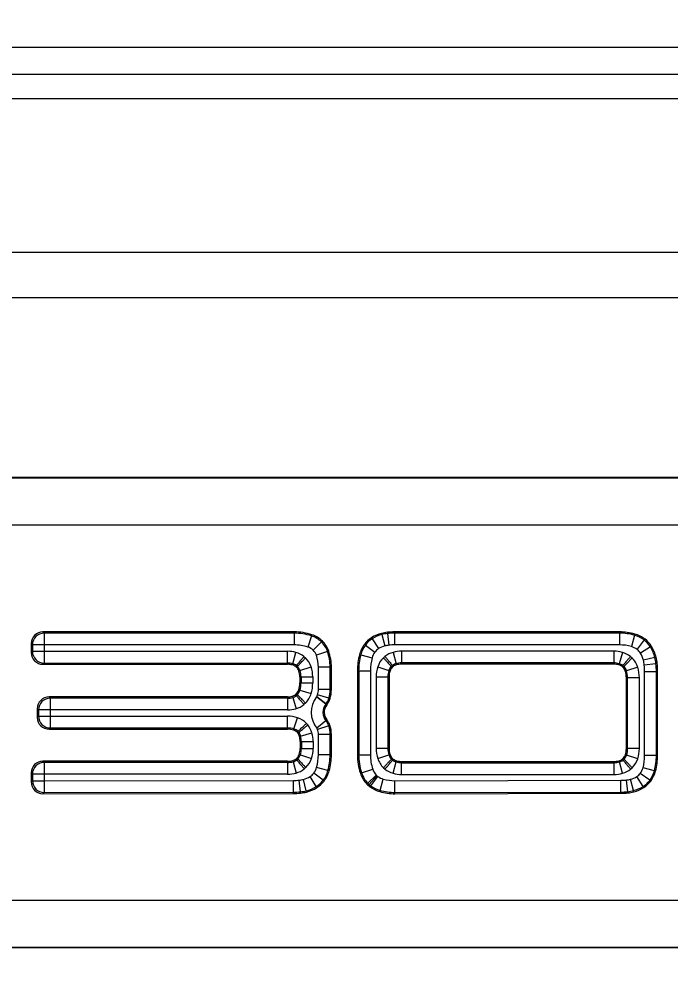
# Model space of a CAD drawing. Header units: millimetres. Extents: x -922 to 949, y -705 to 942.
# Drawn here: x -95.1 to -67.37, y 144.72 to 185.76 of the extents above; entities that cross this region are included whole.
import ezdxf

# ---------------------------------------------------------------- set-up
doc = ezdxf.new("R2010")
doc.units = ezdxf.units.MM
doc.linetypes.add('K5LT_THIN', pattern=[0])
doc.styles.add('KDIMTEXTSTYLE', font='GOST_AU.SHX', dxfattribs={"width": 0.96, "oblique": 15, "height": 5})
doc.dimstyles.new('KDIMSTYLE (1.00)', dxfattribs={"dimtxt": 5, "dimasz": 1, "dimexe": 2, "dimexo": 0, "dimgap": 1, "dimtad": 1, "dimtxsty": 'KDIMTEXTSTYLE', "dimsah": 1, "dimcen": 0, "dimdle": 1, "dimadec": 0, "dimazin": 0, "dimtfac": 0.667, "dimtmove": 0, "dimatfit": 3, "dimfxl": 1, "dimtvp": 1, "dimtolj": 1, "dimtzin": 0, "dimarcsym": 0})

# ---------------------------------------------------------------- blocks, each defined once
blk = doc.blocks.new('U7')
at = {"color": 7, "linetype": 'K5LT_THIN', "lineweight": 18}
for p, q in [((105.019, 184.563), (-105.019, 184.563)), ((103.863, 183.408), (-103.863, 183.408)), ((103.674, 182.381), (-103.674, 182.381)), ((103.674, 175.839), (-103.674, 175.839)), ((103.615, 173.911), (-103.615, 173.911)), ((-52.257, 166.259), (-110.261, 166.259)), ((-52.284, 166.231), (-110.233, 166.231)), ((-52.284, 164.232), (-110.233, 164.232)), ((-83.398, 159.695), (-94.09, 159.695)), ((-94.09, 159.695), (-94.037, 159.642)), ((-83.398, 159.642), (-94.037, 159.642)), ((-94.037, 159.642), (-94.037, 159.142)), ((-83.398, 159.695), (-83.398, 159.642)), ((-83.398, 159.642), (-83.398, 159.142)), ((-79.427, 159.678), (-79.422, 159.625)), ((-69.551, 159.695), (-79.124, 159.695)), ((-79.124, 159.695), (-79.124, 159.642)), ((-79.124, 159.642), (-79.124, 159.142)), ((-69.551, 159.642), (-79.124, 159.642)), ((-69.551, 159.695), (-69.551, 159.642)), ((-69.551, 159.642), (-69.551, 159.142)), ((-82.657, 159.525), (-82.811, 159.049)), ((-82.641, 159.575), (-82.657, 159.525)), ((-82.233, 159.267), (-82.583, 158.911)), ((-82.195, 159.305), (-82.233, 159.267)), ((-80.106, 159.447), (-80.078, 159.403)), ((-80.078, 159.403), (-79.808, 158.982)), ((-79.676, 159.633), (-79.663, 159.582)), ((-79.663, 159.582), (-79.542, 159.097)), ((-79.422, 159.625), (-79.366, 159.129)), ((-68.911, 159.554), (-69.045, 159.073)), ((-68.896, 159.605), (-68.911, 159.554)), ((-68.502, 159.351), (-68.805, 158.954)), ((-68.47, 159.394), (-68.502, 159.351)), ((-94.59, 159.195), (-94.59, 158.816)), ((-94.59, 159.195), (-94.537, 159.142)), ((-94.59, 158.816), (-94.537, 158.869)), ((-94.537, 159.142), (-94.537, 158.869)), ((-94.037, 159.142), (-94.537, 159.142)), ((-94.537, 158.869), (-94.037, 158.869)), ((-83.398, 159.142), (-94.037, 159.142)), ((-94.037, 159.142), (-94.037, 158.869)), ((-94.037, 158.869), (-94.037, 158.369)), ((-94.037, 158.869), (-83.675, 158.869)), ((-83.675, 158.369), (-83.675, 158.869)), ((-83.453, 158.339), (-83.32, 158.821)), ((-81.978, 158.864), (-82.451, 158.701)), ((-81.928, 158.881), (-81.978, 158.864)), ((-80.407, 159.165), (-80.364, 159.134)), ((-80.364, 159.134), (-79.961, 158.838)), ((-79.189, 158.825), (-79.056, 158.343)), ((-69.551, 159.142), (-79.124, 159.142)), ((-78.826, 158.874), (-78.826, 158.375)), ((-69.791, 158.874), (-78.826, 158.874)), ((-69.791, 158.874), (-69.791, 158.375)), ((-69.429, 158.824), (-69.566, 158.343)), ((-68.232, 159.053), (-68.658, 158.791)), ((-68.187, 159.081), (-68.232, 159.053)), ((-82.981, 158.648), (-82.916, 158.592)), ((-80.615, 158.73), (-80.564, 158.716)), ((-80.564, 158.716), (-80.081, 158.588)), ((-79.534, 158.65), (-79.6, 158.593)), ((-69.019, 158.586), (-69.085, 158.646)), ((-68.046, 158.607), (-68.531, 158.488)), ((-67.995, 158.619), (-68.046, 158.607)), ((-94.09, 158.316), (-94.037, 158.369)), ((-94.09, 158.316), (-83.675, 158.316)), ((-94.037, 158.369), (-83.675, 158.369)), ((-83.675, 158.316), (-83.675, 158.369)), ((-83.467, 158.288), (-83.453, 158.339)), ((-83.332, 158.222), (-83.299, 158.263)), ((-83.332, 158.222), (-83.291, 158.186)), ((-83.299, 158.263), (-83.255, 158.225)), ((-83.291, 158.186), (-83.255, 158.225)), ((-83.199, 158.036), (-83.149, 158.052)), ((-83.149, 158.052), (-82.674, 158.208)), ((-82.366, 157.242), (-82.366, 158.19)), ((-81.866, 158.19), (-82.366, 158.19)), ((-81.813, 158.19), (-81.866, 158.19)), ((-81.866, 157.242), (-81.866, 158.19)), ((-81.813, 157.242), (-81.813, 158.19)), ((-80.704, 158.041), (-80.704, 154.469)), ((-80.704, 158.041), (-80.651, 158.041)), ((-80.651, 158.041), (-80.651, 154.469)), ((-80.651, 158.041), (-80.152, 158.041)), ((-80.152, 158.041), (-80.152, 154.469)), ((-79.842, 158.208), (-79.367, 158.052)), ((-79.317, 158.035), (-79.367, 158.052)), ((-79.216, 158.265), (-79.261, 158.226)), ((-79.224, 158.187), (-79.261, 158.226)), ((-79.182, 158.224), (-79.224, 158.187)), ((-79.182, 158.224), (-79.216, 158.265)), ((-79.042, 158.292), (-79.056, 158.343)), ((-78.826, 158.322), (-78.826, 158.375)), ((-69.791, 158.375), (-78.826, 158.375)), ((-69.791, 158.322), (-78.826, 158.322)), ((-69.791, 158.322), (-69.791, 158.375)), ((-69.58, 158.292), (-69.566, 158.343)), ((-69.441, 158.222), (-69.407, 158.263)), ((-69.399, 158.184), (-69.441, 158.222)), ((-69.362, 158.223), (-69.407, 158.263)), ((-69.399, 158.184), (-69.362, 158.223)), ((-69.302, 158.022), (-69.251, 158.038)), ((-68.775, 158.19), (-69.251, 158.038)), ((-67.999, 158.338), (-68.496, 158.284)), ((-68.48, 154.436), (-68.48, 158.003)), ((-67.981, 158.003), (-68.48, 158.003)), ((-67.946, 158.343), (-67.999, 158.338)), ((-67.928, 158.003), (-67.981, 158.003)), ((-67.981, 154.436), (-67.981, 158.003)), ((-67.928, 154.436), (-67.928, 158.003)), ((-83.159, 157.782), (-83.159, 157.522)), ((-83.159, 157.782), (-83.106, 157.782)), ((-83.106, 157.782), (-82.606, 157.782)), ((-83.106, 157.782), (-83.106, 157.522)), ((-82.606, 157.782), (-82.606, 157.522)), ((-79.91, 157.782), (-79.411, 157.782)), ((-79.91, 157.782), (-79.91, 154.745)), ((-79.358, 157.782), (-79.411, 157.782)), ((-79.411, 157.782), (-79.411, 154.745)), ((-79.358, 157.782), (-79.358, 154.745)), ((-69.259, 154.729), (-69.259, 157.743)), ((-69.259, 157.743), (-69.206, 157.743)), ((-69.206, 154.729), (-69.206, 157.743)), ((-68.706, 157.743), (-69.206, 157.743)), ((-68.706, 154.729), (-68.706, 157.743)), ((-83.203, 157.23), (-83.152, 157.214)), ((-83.159, 157.522), (-83.106, 157.522)), ((-83.152, 157.214), (-82.674, 157.068)), ((-83.106, 157.522), (-82.606, 157.522)), ((-81.866, 157.242), (-82.366, 157.242)), ((-81.813, 157.242), (-81.866, 157.242)), ((-83.675, 156.927), (-93.829, 156.927)), ((-93.829, 156.927), (-93.776, 156.874)), ((-93.776, 156.874), (-93.776, 156.374)), ((-83.675, 156.874), (-93.776, 156.874)), ((-83.675, 156.927), (-83.675, 156.874)), ((-83.675, 156.874), (-83.675, 156.374)), ((-83.475, 156.956), (-83.46, 156.905)), ((-83.46, 156.905), (-83.319, 156.426)), ((-83.299, 157.064), (-83.341, 157.026)), ((-83.341, 157.026), (-83.306, 156.985)), ((-83.262, 157.026), (-83.306, 156.985)), ((-83.299, 157.064), (-83.262, 157.026)), ((-82.052, 156.617), (-82.442, 156.93)), ((-82.043, 156.628), (-82.439, 156.933)), ((-81.919, 156.874), (-82.398, 157.013)), ((-81.868, 156.859), (-81.919, 156.874)), ((-94.329, 156.427), (-94.329, 156.054)), ((-94.329, 156.427), (-94.276, 156.374)), ((-94.276, 156.374), (-94.276, 156.107)), ((-93.776, 156.374), (-94.276, 156.374)), ((-83.675, 156.374), (-93.776, 156.374)), ((-93.776, 156.374), (-93.776, 156.107)), ((-82.914, 156.667), (-82.979, 156.607)), ((-82.011, 156.584), (-82.052, 156.617)), ((-82.001, 156.596), (-82.043, 156.628)), ((-94.329, 156.054), (-94.276, 156.107)), ((-94.276, 156.107), (-93.776, 156.107)), ((-93.776, 156.107), (-83.676, 156.107)), ((-93.776, 156.107), (-93.776, 155.607)), ((-83.676, 155.607), (-83.676, 156.107)), ((-83.408, 155.564), (-83.253, 156.039)), ((-82.004, 155.95), (-82.044, 155.916)), ((-93.829, 155.554), (-93.776, 155.607)), ((-93.829, 155.554), (-83.676, 155.554)), ((-93.776, 155.607), (-83.676, 155.607)), ((-83.676, 155.554), (-83.676, 155.607)), ((-83.425, 155.514), (-83.408, 155.564)), ((-82.871, 155.8), (-82.814, 155.735)), ((-82.044, 155.916), (-82.428, 155.595)), ((-81.926, 155.704), (-82.4, 155.546)), ((-81.876, 155.721), (-81.926, 155.704)), ((-83.275, 155.423), (-83.237, 155.459)), ((-83.275, 155.423), (-83.24, 155.382)), ((-83.24, 155.382), (-83.199, 155.416)), ((-83.237, 155.459), (-83.199, 155.416)), ((-83.172, 155.246), (-83.121, 155.26)), ((-83.121, 155.26), (-82.64, 155.394)), ((-82.366, 154.465), (-82.366, 155.331)), ((-81.813, 155.329), (-81.866, 155.329)), ((-81.866, 154.464), (-81.866, 155.329)), ((-81.813, 154.464), (-81.813, 155.329)), ((-83.144, 155.036), (-83.144, 154.734)), ((-83.144, 155.036), (-83.091, 155.036)), ((-83.144, 154.734), (-83.091, 154.734)), ((-83.091, 155.036), (-82.591, 155.036)), ((-83.091, 155.036), (-83.091, 154.734)), ((-83.091, 154.734), (-82.591, 154.734)), ((-82.591, 155.036), (-82.591, 154.734)), ((-79.91, 154.745), (-79.411, 154.745)), ((-79.358, 154.745), (-79.411, 154.745)), ((-69.259, 154.729), (-69.206, 154.729)), ((-68.706, 154.729), (-69.206, 154.729)), ((-83.277, 154.329), (-83.319, 154.292)), ((-83.277, 154.329), (-83.241, 154.29)), ((-83.185, 154.48), (-83.134, 154.464)), ((-83.134, 154.464), (-82.66, 154.307)), ((-81.866, 154.464), (-82.366, 154.465)), ((-81.813, 154.464), (-81.866, 154.464)), ((-80.704, 154.469), (-80.651, 154.469)), ((-80.651, 154.469), (-80.152, 154.469)), ((-79.841, 154.307), (-79.366, 154.46)), ((-79.315, 154.477), (-79.366, 154.46)), ((-79.22, 154.319), (-79.256, 154.28)), ((-79.22, 154.319), (-79.178, 154.282)), ((-69.433, 154.28), (-69.392, 154.317)), ((-69.392, 154.317), (-69.355, 154.278)), ((-69.299, 154.47), (-69.249, 154.454)), ((-68.774, 154.3), (-69.249, 154.454)), ((-67.981, 154.436), (-68.48, 154.436)), ((-67.928, 154.436), (-67.981, 154.436)), ((-83.676, 154.194), (-94.09, 154.194)), ((-94.09, 154.194), (-94.037, 154.141)), ((-83.676, 154.141), (-94.037, 154.141)), ((-94.037, 154.141), (-94.037, 153.641)), ((-83.676, 154.194), (-83.676, 154.141)), ((-83.676, 154.141), (-83.676, 153.641)), ((-83.459, 154.223), (-83.445, 154.172)), ((-83.445, 154.172), (-83.313, 153.69)), ((-83.319, 154.292), (-83.286, 154.251)), ((-83.241, 154.29), (-83.286, 154.251)), ((-82.902, 153.923), (-82.968, 153.865)), ((-81.959, 153.797), (-82.44, 153.931)), ((-79.597, 153.914), (-79.531, 153.856)), ((-79.256, 154.28), (-79.211, 154.241)), ((-79.178, 154.282), (-79.211, 154.241)), ((-79.187, 153.68), (-79.053, 154.161)), ((-79.038, 154.213), (-79.053, 154.161)), ((-78.826, 154.183), (-69.78, 154.183)), ((-78.826, 154.183), (-78.826, 154.13)), ((-78.826, 153.631), (-78.826, 154.13)), ((-78.826, 154.13), (-69.78, 154.13)), ((-69.78, 154.183), (-69.78, 154.13)), ((-69.78, 153.631), (-69.78, 154.13)), ((-69.57, 154.212), (-69.556, 154.161)), ((-69.421, 153.68), (-69.556, 154.161)), ((-69.433, 154.28), (-69.4, 154.239)), ((-69.4, 154.239), (-69.355, 154.278)), ((-69.079, 153.856), (-69.014, 153.913)), ((-68.067, 153.785), (-68.549, 153.914)), ((-94.59, 153.694), (-94.59, 153.31)), ((-94.59, 153.694), (-94.537, 153.641)), ((-94.037, 153.641), (-94.537, 153.641)), ((-94.537, 153.641), (-94.537, 153.363)), ((-83.676, 153.641), (-94.037, 153.641)), ((-94.037, 153.641), (-94.037, 153.363)), ((-82.457, 153.113), (-82.721, 153.537)), ((-82.163, 153.382), (-82.563, 153.682)), ((-81.908, 153.783), (-81.959, 153.797)), ((-80.58, 153.683), (-80.53, 153.7)), ((-80.53, 153.7), (-80.054, 153.854)), ((-80.26, 153.255), (-79.903, 153.604)), ((-80.202, 153.2), (-79.872, 153.574)), ((-80.14, 153.148), (-79.837, 153.546)), ((-78.826, 153.631), (-69.78, 153.631)), ((-68.545, 153.116), (-68.812, 153.538)), ((-68.262, 153.379), (-68.664, 153.676)), ((-68.015, 153.771), (-68.067, 153.785)), ((-94.59, 153.31), (-94.537, 153.363)), ((-94.537, 153.363), (-94.037, 153.363)), ((-94.037, 153.363), (-83.431, 153.374)), ((-94.037, 153.363), (-94.037, 152.864)), ((-83.431, 152.874), (-83.431, 153.374)), ((-83.13, 152.89), (-83.184, 153.387)), ((-82.885, 152.933), (-83.003, 153.418)), ((-82.429, 153.068), (-82.457, 153.113)), ((-82.121, 153.35), (-82.163, 153.382)), ((-80.298, 153.218), (-80.26, 153.255)), ((-80.237, 153.16), (-80.202, 153.2)), ((-80.172, 153.106), (-80.14, 153.148)), ((-79.738, 152.949), (-79.605, 153.431)), ((-79.109, 153.363), (-69.498, 153.379)), ((-79.108, 152.863), (-79.109, 153.363)), ((-69.498, 152.88), (-69.498, 153.379)), ((-69.199, 152.896), (-69.254, 153.393)), ((-68.957, 152.94), (-69.078, 153.425)), ((-68.517, 153.071), (-68.545, 153.116)), ((-68.22, 153.347), (-68.262, 153.379)), ((-94.09, 152.811), (-94.037, 152.864)), ((-94.09, 152.811), (-83.431, 152.821)), ((-94.037, 152.864), (-83.431, 152.874)), ((-83.431, 152.821), (-83.431, 152.874)), ((-83.125, 152.837), (-83.13, 152.89)), ((-82.873, 152.881), (-82.885, 152.933)), ((-79.753, 152.898), (-79.738, 152.949)), ((-79.108, 152.863), (-69.498, 152.88)), ((-79.108, 152.81), (-79.108, 152.863)), ((-79.108, 152.81), (-69.498, 152.827)), ((-69.498, 152.827), (-69.498, 152.88)), ((-69.193, 152.844), (-69.199, 152.896)), ((-68.944, 152.888), (-68.957, 152.94)), ((-110.233, 148.286), (-52.284, 148.286)), ((-110.261, 146.259), (-52.257, 146.259)), ((-110.233, 146.286), (-52.284, 146.286))]:
    blk.add_line(p, q, dxfattribs=at)
for centre, radius, start, end in [((-83.398, 157.236), 2.458, 72.0494, 90), ((-83.398, 157.236), 2.405, 72.0494, 90), ((-79.218, 157.806), 1.884, 96.3874, 104.0747), ((-79.124, 156.967), 2.727, 90, 96.3874), ((-79.124, 156.967), 2.674, 90, 96.3874), ((-69.551, 157.257), 2.438, 74.4266, 90), ((-69.551, 157.257), 2.385, 74.4266, 90), ((-82.99, 158.498), 1.08, 45.4743, 72.0494), ((-82.99, 158.498), 1.133, 45.4743, 72.0494), ((-82.961, 158.527), 1.039, 18.9256, 45.4743), ((-82.961, 158.527), 1.092, 18.9256, 45.4743), ((-79.5, 158.501), 1.124, 122.6233, 143.7455), ((-79.5, 158.501), 1.071, 122.6233, 143.7455), ((-79.322, 158.223), 1.454, 104.0747, 122.6233), ((-79.322, 158.223), 1.401, 104.0747, 122.6233), ((-79.218, 157.806), 1.831, 96.3874, 104.0747), ((-69.236, 158.387), 1.211, 52.7367, 74.4266), ((-69.236, 158.387), 1.264, 52.7367, 74.4266), ((-69.166, 158.479), 1.096, 31.5678, 52.7367), ((-69.166, 158.479), 1.149, 31.5678, 52.7367), ((-83.675, 157.535), 1.334, 74.5747, 90), ((-83.398, 157.236), 1.906, 72.0494, 90), ((-83.574, 157.899), 0.956, 51.5964, 74.5747), ((-82.99, 158.498), 0.58, 45.4743, 72.0494), ((-82.961, 158.527), 0.539, 18.9256, 45.4743), ((-83.943, 158.19), 2.077, 0, 18.9256), ((-83.943, 158.19), 2.13, 0, 18.9256), ((-79.359, 158.397), 1.299, 143.7455, 165.1574), ((-79.359, 158.397), 1.246, 143.7455, 165.1574), ((-79.359, 158.397), 0.747, 143.7455, 165.1574), ((-79.5, 158.501), 0.571, 122.6233, 143.7455), ((-79.322, 158.223), 0.901, 104.0747, 122.6233), ((-79.218, 157.806), 1.331, 96.3874, 104.0747), ((-78.932, 157.892), 0.968, 105.3487, 128.3975), ((-79.124, 156.967), 2.175, 90, 96.3874), ((-78.826, 157.502), 1.372, 90, 105.3487), ((-69.791, 157.551), 1.323, 74.152, 90), ((-69.551, 157.257), 1.885, 74.4266, 90), ((-69.693, 157.894), 0.966, 51.0217, 74.152), ((-69.236, 158.387), 0.711, 52.7367, 74.4266), ((-69.166, 158.479), 0.597, 31.5678, 52.7367), ((-69.559, 158.238), 1.557, 13.7121, 31.5678), ((-69.559, 158.238), 1.61, 13.7121, 31.5678), ((-83.563, 157.917), 0.936, 18.1289, 46.2387), ((-83.943, 158.19), 1.577, 0, 18.9256), ((-78.017, 158.041), 2.688, 165.1574, 180), ((-78.017, 158.041), 2.635, 165.1574, 180), ((-78.017, 158.041), 2.135, 165.1574, 180), ((-78.948, 157.914), 0.941, 133.824, 161.7788), ((-69.694, 157.898), 0.965, 17.6133, 45.5662), ((-69.559, 158.238), 1.057, 13.7121, 31.5678), ((-70.064, 158.114), 1.578, 6.1772, 13.7121), ((-70.064, 158.114), 2.078, 6.1772, 13.7121), ((-70.064, 158.114), 2.131, 6.1772, 13.7121), ((-83.675, 157.535), 0.834, 74.5747, 90), ((-83.675, 157.535), 0.781, 74.5747, 90), ((-83.574, 157.899), 0.403, 53.0479, 74.5747), ((-83.574, 157.899), 0.456, 52.8, 74.5747), ((-83.563, 157.917), 0.383, 18.1289, 44.7354), ((-83.563, 157.917), 0.436, 18.1289, 44.9973), ((-83.975, 157.782), 0.817, 0, 18.1289), ((-83.975, 157.782), 0.87, 0, 18.1289), ((-83.975, 157.782), 1.369, 0, 18.1289), ((-78.546, 157.782), 1.364, 161.7788, 180), ((-78.546, 157.782), 0.864, 161.7788, 180), ((-78.948, 157.914), 0.442, 135.0658, 161.7788), ((-78.546, 157.782), 0.811, 161.7788, 180), ((-78.948, 157.914), 0.389, 135.3259, 161.7788), ((-78.932, 157.892), 0.469, 105.3487, 127.2037), ((-78.932, 157.892), 0.416, 105.3487, 126.961), ((-78.826, 157.502), 0.872, 90, 105.3487), ((-78.826, 157.502), 0.819, 90, 105.3487), ((-69.791, 157.551), 0.823, 74.152, 90), ((-69.791, 157.551), 0.77, 74.152, 90), ((-69.693, 157.894), 0.414, 52.4631, 74.152), ((-69.693, 157.894), 0.467, 52.2192, 74.152), ((-69.694, 157.898), 0.412, 17.6133, 44.1182), ((-69.694, 157.898), 0.465, 17.6133, 44.3636), ((-70.182, 157.743), 0.923, 0, 17.6133), ((-70.182, 157.743), 0.976, 0, 17.6133), ((-70.182, 157.743), 1.476, 0, 17.6133), ((-71.096, 158.003), 2.616, 0, 6.1772), ((-71.096, 158.003), 3.116, 0, 6.1772), ((-71.096, 158.003), 3.169, 0, 6.1772), ((-83.605, 157.353), 0.421, 316.6525, 343.0057), ((-83.605, 157.353), 0.474, 316.4128, 343.0057), ((-84.161, 157.522), 1.002, 343.0057, 0), ((-84.161, 157.522), 1.055, 343.0057, 0), ((-84.161, 157.522), 1.555, 343.0057, 0), ((-83.182, 157.242), 0.817, 343.7571, 0), ((-83.182, 157.242), 1.316, 343.7571, 0), ((-83.182, 157.242), 1.369, 343.7571, 0), ((-83.675, 157.635), 0.708, 270, 286.3948), ((-83.675, 157.635), 0.761, 270, 286.3948), ((-83.588, 157.338), 0.398, 286.3948, 308.3083), ((-83.588, 157.338), 0.451, 286.3948, 308.5614), ((-83.605, 157.353), 0.974, 315.2263, 343.0057), ((-81.62, 156.271), 1.053, 141.2753, 219.9414), ((-82.612, 157.066), 0.218, 321.2753, 322.3902), ((-82.631, 157.081), 0.243, 322.3902, 343.7571), ((-82.631, 157.081), 0.742, 322.3902, 343.7571), ((-82.631, 157.081), 0.795, 322.3902, 343.7571), ((-83.675, 157.635), 1.261, 270, 286.3948), ((-83.588, 157.338), 0.951, 286.3948, 309.7832), ((-81.62, 156.271), 0.553, 141.2753, 219.9414), ((-81.62, 156.271), 0.5, 141.2753, 219.9414), ((-82.612, 157.066), 0.717, 321.2753, 322.3902), ((-82.612, 157.066), 0.77, 321.2753, 322.3902), ((-83.676, 154.745), 1.362, 71.9106, 90), ((-83.544, 155.151), 0.935, 43.9591, 71.9106), ((-82.545, 155.497), 0.706, 18.4905, 39.9414), ((-83.676, 154.745), 0.862, 71.9106, 90), ((-83.676, 154.745), 0.809, 71.9106, 90), ((-83.544, 155.151), 0.435, 45.2092, 71.9106), ((-83.561, 155.139), 0.956, 15.4572, 38.568), ((-82.545, 155.497), 0.153, 18.4905, 39.9414), ((-83.023, 155.337), 0.657, 359.4777, 18.4905), ((-82.545, 155.497), 0.653, 18.4905, 39.9414), ((-83.023, 155.337), 1.157, 359.6062, 18.4905), ((-83.023, 155.337), 1.21, 359.615, 18.4905), ((-83.544, 155.151), 0.382, 45.4731, 71.9106), ((-83.561, 155.139), 0.404, 15.4572, 37.1079), ((-83.561, 155.139), 0.457, 15.4572, 37.3572), ((-83.931, 155.036), 0.787, 0, 15.4572), ((-83.931, 155.036), 0.84, 0, 15.4572), ((-83.931, 155.036), 1.34, 0, 15.4572), ((-83.954, 154.734), 0.81, 341.771, 0), ((-83.954, 154.734), 0.863, 341.771, 0), ((-83.954, 154.734), 1.363, 341.771, 0), ((-78.484, 154.745), 1.426, 180, 197.9215), ((-78.484, 154.745), 0.927, 180, 197.9215), ((-78.484, 154.745), 0.874, 180, 197.9215), ((-70.101, 154.729), 0.842, 342.0842, 0), ((-70.101, 154.729), 0.895, 342.0842, 0), ((-70.101, 154.729), 1.395, 342.0842, 0), ((-83.553, 154.602), 0.388, 315.3172, 341.771), ((-83.553, 154.602), 0.441, 315.0568, 341.771), ((-83.553, 154.602), 0.941, 313.8146, 341.771), ((-84.429, 154.48), 2.064, 344.5479, 359.5827), ((-84.429, 154.48), 2.563, 344.5479, 359.6256), ((-84.429, 154.48), 2.616, 344.5479, 359.6294), ((-78.158, 154.469), 2.547, 180, 197.9814), ((-78.158, 154.469), 2.494, 180, 197.9814), ((-78.158, 154.469), 1.994, 180, 197.9814), ((-78.933, 154.6), 0.954, 197.9215, 225.9581), ((-78.933, 154.6), 0.454, 197.9215, 224.7421), ((-78.933, 154.6), 0.401, 197.9215, 224.4911), ((-69.672, 154.59), 0.391, 315.6655, 342.0842), ((-69.672, 154.59), 0.444, 315.4072, 342.0842), ((-70.496, 154.436), 2.016, 344.9854, 0), ((-70.496, 154.436), 2.515, 344.9854, 0), ((-70.496, 154.436), 2.568, 344.9854, 0), ((-83.676, 155.014), 0.82, 270, 285.3422), ((-83.676, 155.014), 0.873, 270, 285.3422), ((-83.569, 154.624), 0.416, 285.3422, 306.9523), ((-83.569, 154.624), 0.469, 285.3422, 307.1949), ((-83.156, 154.129), 0.743, 323.0517, 344.5479), ((-78.927, 154.612), 0.468, 232.5754, 254.4072), ((-78.927, 154.612), 0.415, 232.8176, 254.4072), ((-78.826, 154.974), 0.844, 254.4072, 270), ((-78.826, 154.974), 0.791, 254.4072, 270), ((-69.78, 154.964), 0.781, 270, 285.6017), ((-69.78, 154.964), 0.834, 270, 285.6017), ((-69.679, 154.603), 0.406, 285.6017, 307.3008), ((-69.679, 154.603), 0.459, 285.6017, 307.549), ((-69.672, 154.59), 0.944, 314.1708, 342.0842), ((-69.234, 154.098), 0.709, 323.5014, 344.9854), ((-83.676, 155.014), 1.372, 270, 285.3422), ((-83.569, 154.624), 0.968, 285.3422, 308.3887), ((-83.229, 154.352), 0.961, 283.6164, 301.9239), ((-83.032, 154.035), 0.587, 301.9239, 323.0517), ((-83.156, 154.129), 1.243, 323.0517, 344.5479), ((-83.156, 154.129), 1.296, 323.0517, 344.5479), ((-79.448, 154.051), 1.19, 197.9814, 224.407), ((-79.448, 154.051), 1.137, 197.9814, 224.407), ((-79.448, 154.051), 0.638, 197.9814, 224.407), ((-79.478, 154.021), 0.596, 224.407, 228.6028), ((-79.468, 154.032), 0.611, 228.6028, 232.772), ((-79.419, 154.097), 0.691, 232.772, 254.4531), ((-78.927, 154.612), 0.968, 231.3841, 254.4072), ((-78.826, 154.974), 1.344, 254.4072, 270), ((-69.78, 154.964), 1.334, 270, 285.6017), ((-69.679, 154.603), 0.959, 285.6017, 308.7576), ((-69.296, 154.301), 0.903, 283.9749, 302.3613), ((-69.108, 154.004), 0.552, 302.3613, 323.5014), ((-69.234, 154.098), 1.209, 323.5014, 344.9854), ((-69.234, 154.098), 1.262, 323.5014, 344.9854), ((-83.431, 155.664), 2.291, 269.9938, 276.1844), ((-83.337, 154.796), 1.417, 276.1844, 283.6164), ((-83.229, 154.352), 1.46, 283.6164, 301.9239), ((-83.032, 154.035), 1.086, 301.9239, 323.0517), ((-83.032, 154.035), 1.139, 301.9239, 323.0517), ((-79.478, 154.021), 1.149, 224.407, 228.6028), ((-79.478, 154.021), 1.096, 224.407, 228.6028), ((-79.468, 154.032), 1.163, 228.6028, 232.772), ((-79.468, 154.032), 1.11, 228.6028, 232.772), ((-79.419, 154.097), 1.244, 232.772, 254.4531), ((-79.419, 154.097), 1.191, 232.772, 254.4531), ((-79.108, 155.215), 1.852, 254.4531, 269.9863), ((-69.498, 155.588), 2.209, 269.9884, 276.3319), ((-69.402, 154.728), 1.343, 276.3319, 283.9749), ((-69.296, 154.301), 1.403, 283.9749, 302.3613), ((-69.108, 154.004), 1.051, 302.3613, 323.5014), ((-69.108, 154.004), 1.104, 302.3613, 323.5014), ((-83.431, 155.664), 2.79, 269.9995, 276.1844), ((-83.431, 155.664), 2.843, 270, 276.1844), ((-83.337, 154.796), 1.917, 276.1844, 283.6164), ((-83.337, 154.796), 1.97, 276.1844, 283.6164), ((-83.229, 154.352), 1.513, 283.6164, 301.9239), ((-79.108, 155.215), 2.405, 254.4531, 270), ((-79.108, 155.215), 2.352, 254.4531, 269.9989), ((-69.498, 155.588), 2.708, 269.999, 276.3319), ((-69.498, 155.588), 2.761, 270, 276.3319), ((-69.402, 154.728), 1.843, 276.3319, 283.9749), ((-69.402, 154.728), 1.896, 276.3319, 283.9749), ((-69.296, 154.301), 1.456, 283.9749, 302.3613)]:
    blk.add_arc(centre, radius, start, end, dxfattribs=at)
for centre, major_axis, ratio, start_param, end_param in [((-94.09, 159.194), (0.354, -0.354), 0.998783, 2.356803, 3.926382), ((-94.037, 159.142), (-0.354, -0.354), 0.998783, 3.9276, 5.497178), ((-94.037, 158.869), (0.354, -0.354), 0.998783, 3.9276, 5.497178), ((-94.09, 158.817), (0.354, 0.354), 0.998783, 2.356803, 3.926382), ((-93.829, 156.427), (0.354, -0.354), 0.998783, 2.356803, 3.926382), ((-93.776, 156.374), (-0.354, -0.354), 0.998783, 3.9276, 5.497178), ((-93.829, 156.054), (0.354, 0.354), 0.998783, 2.356803, 3.926382), ((-93.776, 156.107), (0.354, -0.354), 0.998783, 3.9276, 5.497178), ((-94.09, 153.694), (0.354, -0.354), 0.998783, 2.356803, 3.926382), ((-94.037, 153.641), (-0.354, -0.354), 0.998783, 3.9276, 5.497178), ((-94.09, 153.311), (0.354, 0.354), 0.998782, 2.35633, 3.926855), ((-94.037, 153.363), (0.354, -0.353), 0.998782, 3.927126, 5.497652)]:
    blk.add_ellipse(centre, major_axis=major_axis, ratio=ratio, start_param=start_param, end_param=end_param, dxfattribs=at)
for points, knots in [([(-83.299, 158.263), (-83.298, 158.264), (-83.294, 158.268), (-83.283, 158.282), (-83.265, 158.304), (-83.231, 158.346), (-83.181, 158.406), (-83.126, 158.473), (-83.061, 158.552), (-83.012, 158.61), (-82.981, 158.648)], [0, 0, 0, 0, 1.247368, 1.945895, 3.043634, 4.490622, 6.286876, 7.746197, 8.868636, 11, 11, 11, 11]), ([(-83.255, 158.225), (-83.254, 158.225), (-83.25, 158.229), (-83.238, 158.243), (-83.219, 158.263), (-83.182, 158.303), (-83.129, 158.36), (-83.07, 158.424), (-83.001, 158.5), (-82.95, 158.556), (-82.916, 158.592)], [0, 0, 0, 0, 1.247232, 1.945683, 3.043302, 4.490132, 6.286191, 7.745421, 8.867873, 11, 11, 11, 11]), ([(-79.6, 158.593), (-79.571, 158.562), (-79.529, 158.516), (-79.471, 158.452), (-79.42, 158.397), (-79.363, 158.335), (-79.313, 158.281), (-79.28, 158.246), (-79.265, 158.23), (-79.261, 158.226), (-79.261, 158.226)], [0, 0, 0, 0, 1.796117, 2.694145, 3.891571, 5.388272, 7.184326, 8.80566, 10.077496, 11, 11, 11, 11]), ([(-79.534, 158.65), (-79.507, 158.618), (-79.467, 158.57), (-79.412, 158.504), (-79.364, 158.446), (-79.311, 158.381), (-79.264, 158.324), (-79.233, 158.287), (-79.219, 158.269), (-79.216, 158.265), (-79.216, 158.265)], [0, 0, 0, 0, 1.79636, 2.694512, 3.892104, 5.389014, 7.18532, 8.806712, 10.078216, 11, 11, 11, 11]), ([(-69.085, 158.646), (-69.113, 158.614), (-69.153, 158.566), (-69.209, 158.5), (-69.257, 158.442), (-69.311, 158.378), (-69.359, 158.322), (-69.389, 158.285), (-69.404, 158.268), (-69.407, 158.264), (-69.407, 158.263)], [0, 0, 0, 0, 1.796298, 2.694419, 3.891969, 5.388827, 7.18507, 8.806449, 10.078036, 11, 11, 11, 11]), ([(-69.019, 158.586), (-69.048, 158.556), (-69.091, 158.51), (-69.15, 158.447), (-69.201, 158.392), (-69.259, 158.331), (-69.309, 158.278), (-69.343, 158.243), (-69.358, 158.227), (-69.362, 158.223), (-69.362, 158.223)], [0, 0, 0, 0, 1.796277, 2.694386, 3.891921, 5.388761, 7.184981, 8.806354, 10.077971, 11, 11, 11, 11]), ([(-83.306, 156.985), (-83.305, 156.984), (-83.302, 156.98), (-83.29, 156.966), (-83.272, 156.945), (-83.236, 156.904), (-83.185, 156.845), (-83.128, 156.779), (-83.061, 156.702), (-83.012, 156.645), (-82.979, 156.607)], [0, 0, 0, 0, 1.247256, 1.945721, 3.043362, 4.49022, 6.286314, 7.74556, 8.868008, 11, 11, 11, 11]), ([(-83.262, 157.026), (-83.261, 157.025), (-83.257, 157.021), (-83.245, 157.008), (-83.225, 156.988), (-83.187, 156.949), (-83.132, 156.893), (-83.072, 156.831), (-83.001, 156.757), (-82.948, 156.703), (-82.914, 156.667)], [0, 0, 0, 0, 1.247388, 1.945927, 3.043685, 4.490698, 6.286982, 7.746316, 8.868752, 11, 11, 11, 11]), ([(-83.237, 155.459), (-83.236, 155.46), (-83.232, 155.464), (-83.219, 155.476), (-83.198, 155.496), (-83.159, 155.533), (-83.102, 155.586), (-83.038, 155.645), (-82.963, 155.715), (-82.907, 155.766), (-82.871, 155.8)], [0, 0, 0, 0, 1.247202, 1.945636, 3.043229, 4.490024, 6.28604, 7.74525, 8.867703, 11, 11, 11, 11]), ([(-83.199, 155.416), (-83.198, 155.416), (-83.193, 155.42), (-83.179, 155.431), (-83.158, 155.449), (-83.116, 155.484), (-83.056, 155.533), (-82.989, 155.589), (-82.91, 155.655), (-82.852, 155.703), (-82.814, 155.735)], [0, 0, 0, 0, 1.247343, 1.945856, 3.043574, 4.490533, 6.286752, 7.746056, 8.868497, 11, 11, 11, 11]), ([(-81.866, 155.329), (-81.867, 155.329), (-81.88, 155.329), (-81.921, 155.329), (-81.979, 155.329), (-82.05, 155.33), (-82.134, 155.33), (-82.24, 155.331), (-82.32, 155.331), (-82.366, 155.331)], [0, 0, 0, 0, 1.585255, 3.021527, 4.28591, 5.592032, 6.855739, 8.212746, 10, 10, 10, 10]), ([(-83.286, 154.251), (-83.285, 154.25), (-83.282, 154.246), (-83.27, 154.232), (-83.252, 154.21), (-83.218, 154.168), (-83.169, 154.107), (-83.113, 154.04), (-83.048, 153.961), (-83, 153.903), (-82.968, 153.865)], [0, 0, 0, 0, 1.247376, 1.945908, 3.043656, 4.490654, 6.286921, 7.746247, 8.868684, 11, 11, 11, 11]), ([(-83.241, 154.29), (-83.24, 154.289), (-83.237, 154.285), (-83.224, 154.272), (-83.205, 154.251), (-83.168, 154.212), (-83.115, 154.154), (-83.056, 154.09), (-82.987, 154.015), (-82.935, 153.959), (-82.902, 153.923)], [0, 0, 0, 0, 1.247202, 1.945636, 3.04323, 4.490025, 6.286042, 7.745251, 8.867704, 11, 11, 11, 11]), ([(-79.597, 153.914), (-79.568, 153.945), (-79.526, 153.991), (-79.467, 154.054), (-79.416, 154.109), (-79.359, 154.171), (-79.308, 154.225), (-79.275, 154.26), (-79.26, 154.276), (-79.257, 154.28), (-79.256, 154.28)], [0, 0, 0, 0, 1.796224, 2.694306, 3.891805, 5.388598, 7.184763, 8.806124, 10.077813, 11, 11, 11, 11]), ([(-79.531, 153.856), (-79.504, 153.888), (-79.464, 153.936), (-79.408, 154.003), (-79.36, 154.06), (-79.307, 154.125), (-79.26, 154.182), (-79.229, 154.219), (-79.215, 154.236), (-79.212, 154.24), (-79.211, 154.241)], [0, 0, 0, 0, 1.796347, 2.694492, 3.892075, 5.388975, 7.185267, 8.806657, 10.078178, 11, 11, 11, 11]), ([(-69.079, 153.856), (-69.106, 153.888), (-69.146, 153.936), (-69.202, 154.002), (-69.25, 154.059), (-69.304, 154.124), (-69.351, 154.18), (-69.382, 154.218), (-69.396, 154.235), (-69.399, 154.239), (-69.4, 154.239)], [0, 0, 0, 0, 1.796302, 2.694424, 3.891975, 5.388834, 7.185079, 8.806457, 10.078041, 11, 11, 11, 11]), ([(-69.014, 153.913), (-69.042, 153.944), (-69.085, 153.99), (-69.144, 154.053), (-69.195, 154.108), (-69.252, 154.169), (-69.303, 154.223), (-69.336, 154.258), (-69.351, 154.274), (-69.355, 154.278), (-69.355, 154.278)], [0, 0, 0, 0, 1.796162, 2.694214, 3.89167, 5.38841, 7.18451, 8.805855, 10.077629, 11, 11, 11, 11])]:
    blk.add_open_spline(points, degree=3, knots=knots, dxfattribs=at)
blk = doc.blocks.new('KDIMARROW_01')
blk.add_hatch(color=0).paths.add_polyline_path([(-5, -0.658), (0, 0), (-5, 0.658), (-4.5, 0)])
at = {"color": 0, "linetype": 'K5LT_THIN', "lineweight": 18}
for p, q in [((-4.5, 0), (-5, 0.658)), ((-5, 0.658), (0, 0)), ((0, 0), (-5, -0.658)), ((-5, -0.658), (-4.5, 0)), ((0, 0), (-1, 0))]:
    blk.add_line(p, q, dxfattribs=at)

msp = doc.modelspace()

# ---------------------------------------------------------------- block references
msp.add_blockref('U7', (0, 0))

# ---------------------------------------------------------------- next in the draw order: dimensions: what is measured, and where the dimension line sits
at = {"color": 7}
msp.add_linear_dim(base=(-160, 235), p1=(160, 0), p2=(-160, 0), location=(0, 235), dimstyle='KDIMSTYLE (1.00)', override={"dimexo": 0, "dimpost": '\\H3.5;\\W0.965;\\Q15;<>\\H3.5;\\W0.965;\\Q15;\\Q15;*', "dimblk1": 'KDIMARROW_01', "dimblk2": 'KDIMARROW_01', "dimse1": 0, "dimse2": 0, "dimclrt": 7, "dimtolj": 1}, dxfattribs=at).render()
msp.add_linear_dim(base=(-210, 210), p1=(0, -210), p2=(0, 210), angle=90, location=(-210, 0), dimstyle='KDIMSTYLE (1.00)', override={"dimexo": 0, "dimpost": '\\H3.5;\\W0.965;\\Q15;<>\\H3.5;\\W0.965;\\Q15;\\Q15;*', "dimblk1": 'KDIMARROW_01', "dimblk2": 'KDIMARROW_01', "dimse1": 0, "dimse2": 0, "dimclrt": 7, "dimtolj": 1}, dxfattribs=at).render()

doc.saveas('drawing.dxf')
